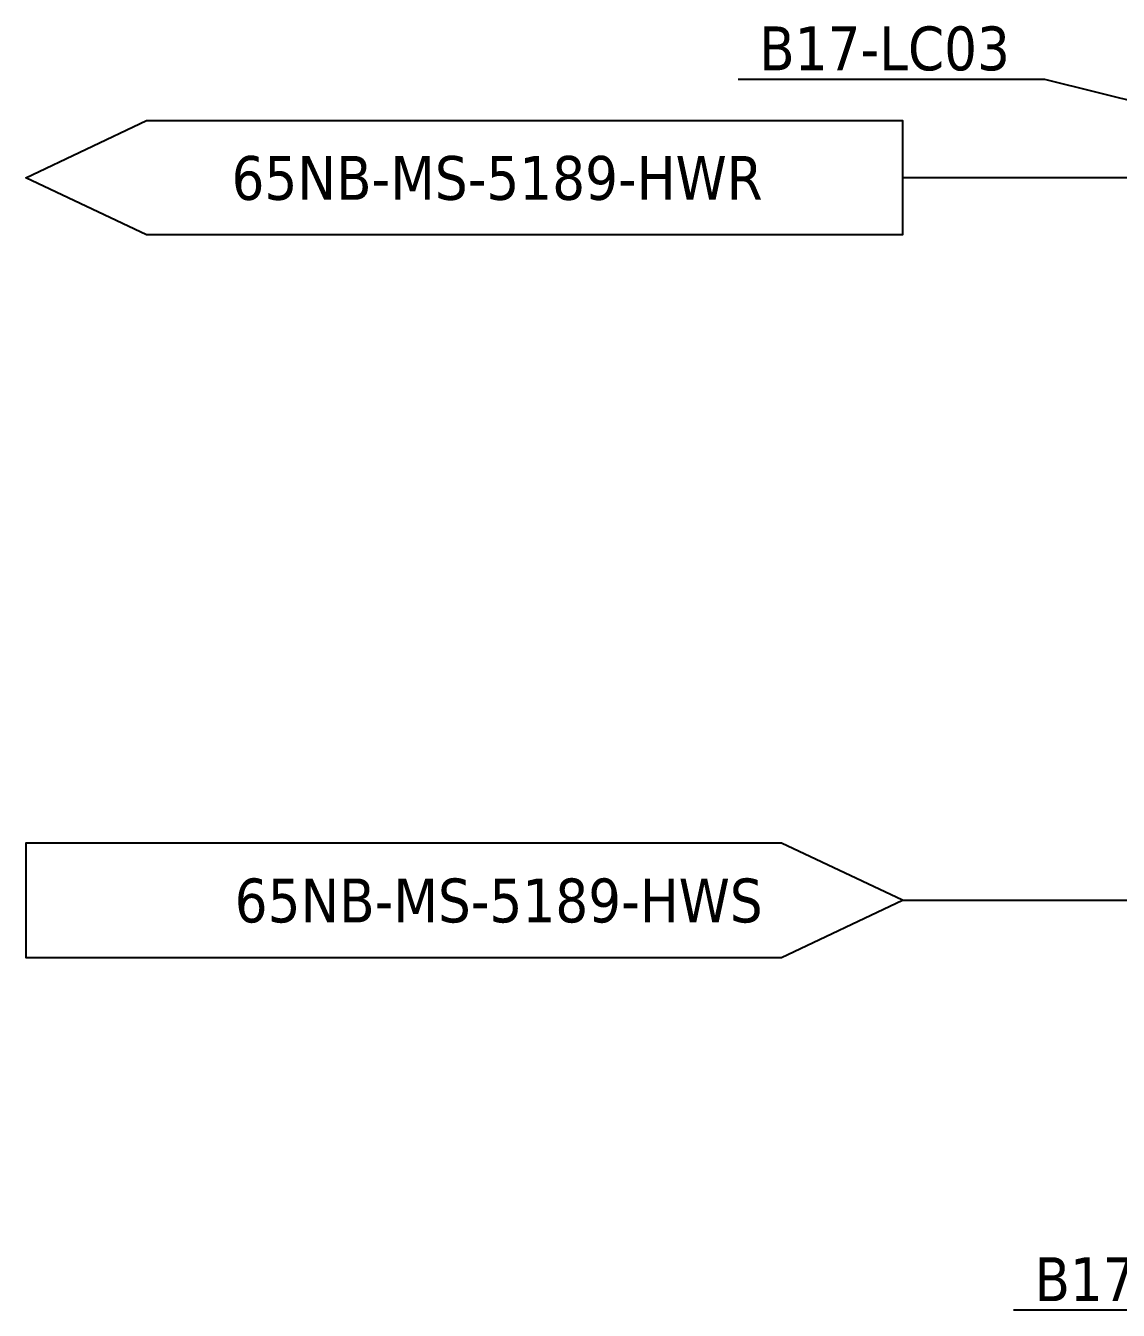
# Model space of a CAD drawing. Header units: millimetres. Extents: x -6314 to 11113, y -129 to 3675.
# Drawn here: x 2289.2 to 2567.5, y 2576.6 to 2903.8 of the extents above; entities that cross this region are included whole.
import ezdxf

# ---------------------------------------------------------------- set-up
doc = ezdxf.new("R2010")
doc.units = ezdxf.units.MM
doc.layers.add('HW LINE', color=1, linetype='Continuous')
doc.layers.add('Reference', color=6, linetype='Continuous')
doc.dimstyles.new('ISO-25', dxfattribs={"dimtxt": 2.5, "dimasz": 2.5, "dimexe": 1.25, "dimexo": 0.625, "dimtad": 1, "dimtxsty": 'Standard', "dimcen": 2.5, "dimadec": 0, "dimazin": 0, "dimtfac": 1, "dimtmove": 0, "dimatfit": 3, "dimfxl": 1, "dimarcsym": 0})

msp = doc.modelspace()

# ---------------------------------------------------------------- linework, layer by layer
at = {"layer": 'HW LINE'}
msp.add_line((2731.57, 2864.96), (2512.49, 2865.06), dxfattribs=at)
msp.add_lwpolyline([(2512.49, 2681.01), (2512.49, 2681.01), (2636.98, 2681.01), (2726.48, 2681.01)], dxfattribs=at)
at = {"layer": 'Reference'}
for points in [[(2320.02, 2879.62), (2512.49, 2879.62), (2512.49, 2850.5), (2320.02, 2850.5), (2289.23, 2865.06)], [(2481.7, 2695.57), (2289.23, 2695.57), (2289.23, 2666.45), (2481.7, 2666.45), (2512.49, 2681.01)]]:
    msp.add_lwpolyline(points, close=True, dxfattribs=at)

# ---------------------------------------------------------------- texts
at = {"char_height": 11.1664, "width": 777.1843, "attachment_point": 1}
for s, insert in [('{\\fTahoma|b0|i0|c0|p34;B17-LC03}', (2476.03, 2903.58)), ('{\\fTahoma|b0|i0|c0|p34;B17-LT03}', (2546.14, 2590.06))]:
    msp.add_mtext(s, dxfattribs=dict(at, insert=insert))
at = {"char_height": 11.1664, "attachment_point": 3}
for s, insert in [('{\\fTahoma|b0|i0|c0|p34;65NB-MS-5189-HWR}', (2476.91, 2870.59)), ('{\\fTahoma|b0|i0|c0|p34;65NB-MS-5189-HWS}', (2476.91, 2686.54))]:
    msp.add_mtext_dynamic_manual_height_columns(s, width=282.3154, gutter_width=8.96, heights=[0], dxfattribs=dict(at, insert=insert))

# ---------------------------------------------------------------- leaders
at = {"linetype": 'Continuous', "lineweight": -3}
for points in [[(2614.77, 2873.54), (2548.78, 2890.08), (2470.67, 2890.08)], [(2688.89, 2657.77), (2618.89, 2576.56), (2540.78, 2576.56)]]:
    msp.add_leader(points, dimstyle='ISO-25', override={"dimscale": 10, "dimtad": 0}, dxfattribs=at)

doc.saveas('drawing.dxf')
